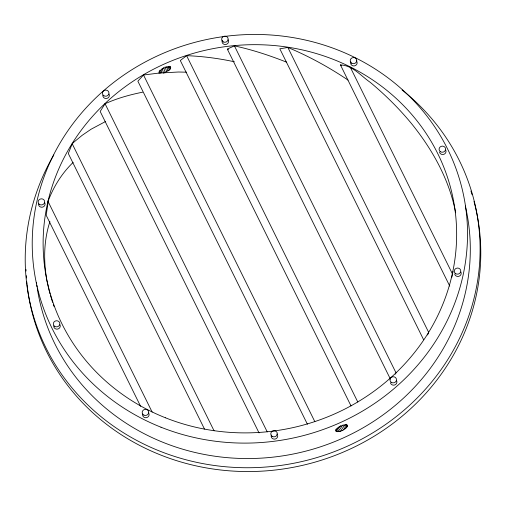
<?xml version="1.0" encoding="UTF-8"?>
<svg xmlns="http://www.w3.org/2000/svg" width="506" height="506" viewBox="0 0 506 506"><rect width="100%" height="100%" fill="white"/><g stroke="black" fill="none" stroke-linecap="round" stroke-linejoin="round"><path stroke-width="0.76" d="M307.401 424.211L137.866 81.188L143.514 75.008L158.865 73.079C160.415 68.93 166.139 66.109 170.421 67.197L170.636 68.38L169.263 70.056L163.596 73.161L162.091 68.24M347.464 426.166L347.255 424.983C343.081 424.382 337.413 426.906 335.687 430.853L336.003 431.359C340.253 432.51 345.13 429.702 347.464 426.166L346.306 424.243M73.142 162.413C62.13 173.014 53.813 186.259 48.374 200.509L46.185 215.259L140.598 406.293M451.845 277.161L453.022 271.469M48.114 201.318L48.291 200.06L48.374 200.509M49.923 221.634C43.788 240.249 43.434 260.388 46.748 279.59M105.4 121.585L91.093 129.22L82.155 135.33L73.971 142.066L72.213 143.799L68.316 153.533L204.5 429.075M427.608 334.985L428.664 332.353L287.857 47.456L279.818 48.791L423.611 339.735M142.61 92.187C129.757 94.78 117.019 98.297 105.077 103.768L100.175 111.453L259.04 432.902M395.211 374.181L396.04 372.884L234.43 45.882L229.003 48.285L227.339 49.152L390.385 379.045M234.36 61.77C218.662 58.392 202.666 56.286 186.613 55.673L180.3 60.505L351.025 405.938M158.865 73.079L178.447 72.01L186.625 72.187M227.339 49.152L228.592 49.373M449.752 286.099L340.424 64.894C352.783 65.419 360.854 75.906 370.335 82.421C385.155 94.761 398.924 108.36 411.207 123.236C432.364 149.276 449.322 179.579 455.678 212.798M234.43 45.882C251.824 49.632 268.781 55.179 285.333 61.675L286.706 62.263M287.857 47.456C308.97 56.255 329.109 67.323 348.065 80.112M340.424 64.894L341.67 65.704M340.601 425.635L343.625 429.815M342.265 425.078L344.991 428.892M339.071 426.324L342.126 430.631M343.953 424.774L346.136 427.937M337.964 427.431L340.551 431.207M345.326 424.464L346.983 427.007M336.964 428.354L339.058 431.58M336.148 429.088L337.742 431.738M335.579 429.626L336.699 431.662M170.041 66.318L170.737 67.703M350.253 67.165L452.32 273.683M186.613 55.673L357.805 402.049M143.514 75.008L314.846 421.669M105.077 103.768L267.231 431.865M72.213 143.799L214.051 430.789M48.064 201.483L152.142 412.067M169.687 66.267L170.636 68.38M168.979 66.33L170.136 69.183M159.042 71.719L159.586 73.13M53.326 304.467L54.136 306.617M167.954 66.463L169.263 70.056M159.618 70.233L160.617 73.13M166.638 66.621L168.081 70.935M160.959 69.917L161.907 72.883M165.108 66.76L166.67 71.77M163.628 67.545L165.12 72.497M49.36 291.639L49.999 293.777M50.429 295.2L52.573 302.329M46.849 280.33L49.19 290.887M465.318 206.024A218.086 203.867 -10.2 0 1 291.608 454.331A218.086 203.867 -10.2 0 1 37.299 288.54M37.064 286.991A218.086 203.867 -10.2 0 1 36.837 285.435M36.628 283.879A218.086 203.867 -10.2 0 1 36.432 282.323M402.099 89.998A227.896 213.045 -10.2 0 1 434.154 378.861A227.896 213.045 -10.2 0 1 128.619 435.881A227.896 213.045 -10.2 0 1 53.8 154.994M474.008 201.432A227.896 213.045 -10.2 0 1 292.683 467.405A227.896 213.045 -10.2 0 1 27.103 284.954M27.02 284.182A227.896 213.045 -10.2 0 1 26.786 281.867M26.457 278.009A227.896 213.045 -10.2 0 1 26.299 275.688M26.059 271.039A227.896 213.045 -10.2 0 1 26.002 269.489M470.922 191.028A227.896 213.045 -10.2 0 1 472.092 194.721M228.048 39.765A3.27 3.055 -10.2 0 1 225.486 44.547A3.27 3.055 -10.2 0 1 222.406 40.17M109.075 94.116A3.27 3.055 -10.2 0 1 106.658 98.468A3.27 3.055 -10.2 0 1 102.857 95.242M44.787 202.824A3.27 3.055 -10.2 0 1 42.371 207.175A3.27 3.055 -10.2 0 1 38.57 203.956M59.974 324.751A3.27 3.055 -10.2 0 1 57.551 329.102A3.27 3.055 -10.2 0 1 53.756 325.883M148.619 412.972A3.27 3.055 -10.2 0 1 146.417 417.678A3.27 3.055 -10.2 0 1 142.673 414.072M277.667 435.483A3.27 3.055 -10.2 0 1 274.144 439.126A3.27 3.055 -10.2 0 1 271.387 435.065M276.959 434.053A3.27 3.055 -10.2 0 1 277.414 434.724M396.615 380.759A3.27 3.055 -10.2 0 1 394.61 385.009A3.27 3.055 -10.2 0 1 390.43 382.688M460.909 272.051A3.27 3.055 -10.2 0 1 458.904 276.301A3.27 3.055 -10.2 0 1 454.723 273.98M445.723 150.118A3.27 3.055 -10.2 0 1 443.718 154.368A3.27 3.055 -10.2 0 1 439.537 152.047M356.414 60.878A3.27 3.055 -10.2 0 1 354.447 65.894A3.27 3.055 -10.2 0 1 350.841 61.89M160.997 427.209A218.086 203.867 -10.2 0 0 466.38 213.013A218.086 203.867 -10.2 0 0 122.262 76.121A218.086 203.867 -10.2 0 0 160.997 427.209M165.443 417.785A207.182 193.678 -10.2 0 0 455.552 214.304A207.182 193.678 -10.2 0 0 128.644 84.255A207.182 193.678 -10.2 0 0 165.443 417.785M351.6 63.142A3.27 3.055 -10.2 0 0 356.743 60.815A3.27 3.055 -10.2 0 0 352.125 57.842A3.27 3.055 -10.2 0 0 351.6 63.142M440.454 151.718A3.27 3.055 -10.2 0 0 445.596 149.39A3.27 3.055 -10.2 0 0 440.985 146.424A3.27 3.055 -10.2 0 0 440.454 151.718M455.64 273.645A3.27 3.055 -10.2 0 0 460.776 271.324A3.27 3.055 -10.2 0 0 456.165 268.351A3.27 3.055 -10.2 0 0 455.64 273.645M391.353 382.353A3.27 3.055 -10.2 0 0 396.489 380.031A3.27 3.055 -10.2 0 0 391.878 377.059A3.27 3.055 -10.2 0 0 391.353 382.353M223.418 41.973A3.27 3.055 -10.2 0 0 228.162 38.975A3.27 3.055 -10.2 0 0 223.121 36.679A3.27 3.055 -10.2 0 0 223.418 41.973M103.806 95.71A3.27 3.055 -10.2 0 0 108.948 93.389A3.27 3.055 -10.2 0 0 104.337 90.416A3.27 3.055 -10.2 0 0 103.806 95.71M39.519 204.424A3.27 3.055 -10.2 0 0 44.661 202.096A3.27 3.055 -10.2 0 0 40.05 199.124A3.27 3.055 -10.2 0 0 39.519 204.424M54.705 326.351A3.27 3.055 -10.2 0 0 59.841 324.023A3.27 3.055 -10.2 0 0 55.23 321.057A3.27 3.055 -10.2 0 0 54.705 326.351M143.932 415.135A3.27 3.055 -10.2 0 0 148.713 412.188A3.27 3.055 -10.2 0 0 143.698 409.841A3.27 3.055 -10.2 0 0 143.932 415.135M272.146 436.317A3.27 3.055 -10.2 0 0 277.288 433.996A3.27 3.055 -10.2 0 0 272.677 431.023A3.27 3.055 -10.2 0 0 272.146 436.317"/></g></svg>
